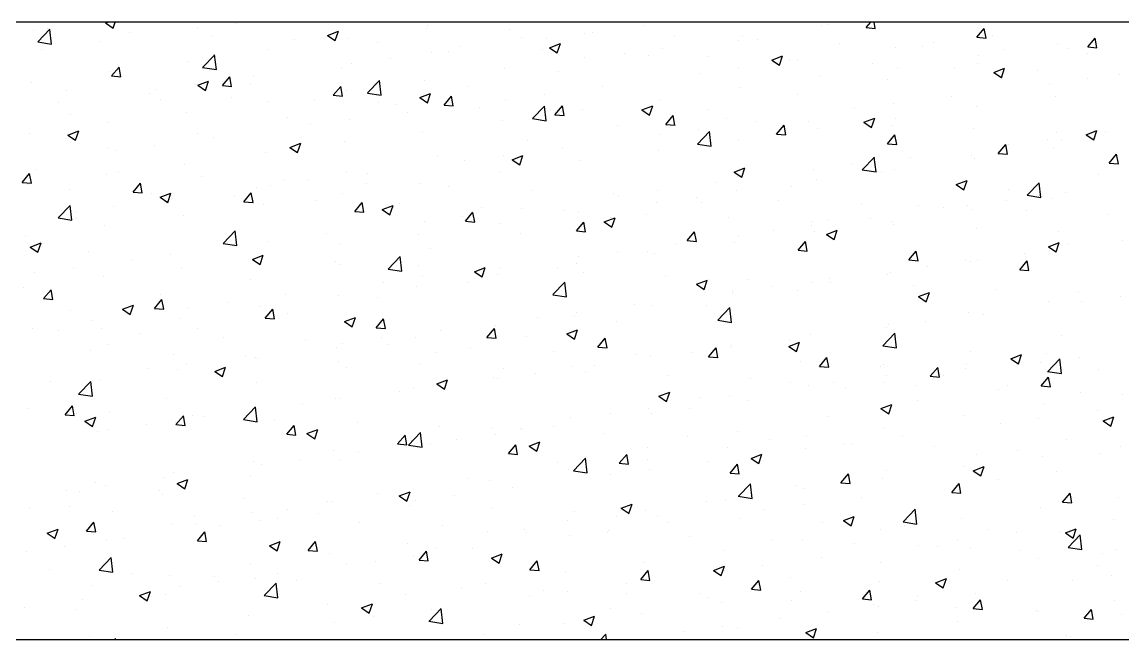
# Model space of a CAD drawing. Header units: millimetres. Extents: x 331487 to 517269, y 198509 to 399936.
# Drawn here: x 433804 to 434516, y 339696 to 340096 of the extents above; entities that cross this region are included whole.
import ezdxf

# ---------------------------------------------------------------- set-up
doc = ezdxf.new("R2010")
doc.units = ezdxf.units.MM
doc.header["$MEASUREMENT"] = 0
doc.layers.add('COLUMN', color=6, linetype='Continuous')

msp = doc.modelspace()

# ---------------------------------------------------------------- linework, layer by layer
at = {"layer": 'COLUMN'}
for p, q in [((448979.83, 340095.96), (420204.35, 340095.96)), ((448984.26, 339695.96), (420604.35, 339695.96))]:
    msp.add_line(p, q, dxfattribs=at)
at = {"layer": 'COLUMN', "color": 2, "linetype": 'Continuous'}
for p, q in [((433811.04, 340090.38), (433811.04, 340090.38)), ((433814.01, 340083.13), (433821.8, 340091.25)), ((433820.29, 340091.48), (433820.29, 340091.48)), ((433822.87, 340081.72), (433821.77, 340091.21)), ((433839.47, 340095.58), (433839.47, 340095.58)), ((433857.86, 340095.33), (433859.51, 340095.96)), ((433857.86, 340095.33), (433862.83, 340091.97)), ((433862.83, 340091.97), (433864.17, 340095.96)), ((433917.2, 340091.64), (433917.2, 340091.64)), ((433942.24, 340094.94), (433942.24, 340094.94)), ((434001.57, 340087.32), (434008.57, 340090)), ((434006.54, 340083.96), (434008.57, 340090)), ((434012.73, 340095.89), (434012.73, 340095.89)), ((434065.47, 340091.47), (434065.47, 340091.47)), ((434066.12, 340093.64), (434066.12, 340093.64)), ((434119.5, 340091.38), (434119.5, 340091.38)), ((434205.93, 340093.68), (434205.93, 340093.68)), ((434321.33, 340093.66), (434321.33, 340093.66)), ((434325.85, 340094.04), (434325.85, 340094.04)), ((434350.02, 340092.36), (434353.04, 340095.96)), ((434350.02, 340092.36), (434355.99, 340091.83)), ((434355.99, 340091.83), (434355.23, 340095.96)), ((434421.74, 340086.08), (434426.56, 340091.83)), ((434427.72, 340085.55), (434426.56, 340091.82)), ((434494.9, 340095.74), (434494.9, 340095.74)), ((433813.98, 340083.09), (433822.87, 340081.71)), ((433854.05, 340083.33), (433854.05, 340083.33)), ((433873.67, 340089.23), (433873.67, 340089.23)), ((433927.05, 340086.97), (433927.05, 340086.97)), ((433980.44, 340084.71), (433980.44, 340084.71)), ((434001.57, 340087.32), (434006.55, 340083.96)), ((434014.96, 340085.07), (434014.96, 340085.07)), ((434126.94, 340085.96), (434126.94, 340085.96)), ((434143.02, 340085.39), (434143.02, 340085.39)), ((434168.06, 340088.69), (434168.06, 340088.69)), ((434172.88, 340089.13), (434172.88, 340089.13)), ((434226.26, 340086.87), (434226.26, 340086.87)), ((434267.53, 340084.03), (434267.53, 340084.03)), ((434269.98, 340086.62), (434269.98, 340086.62)), ((434279.65, 340084.61), (434279.65, 340084.61)), ((434421.74, 340086.08), (434427.72, 340085.56)), ((434431.75, 340087.43), (434431.75, 340087.43)), ((434493.47, 340079.81), (434498.29, 340085.55)), ((434499.44, 340079.28), (434498.29, 340085.55)), ((433816.18, 340078.34), (433816.18, 340078.34)), ((433963.61, 340078.03), (433963.61, 340078.03)), ((434033.82, 340082.46), (434033.82, 340082.46)), ((434068.62, 340075.95), (434068.62, 340075.95)), ((434079.87, 340077.08), (434079.87, 340077.08)), ((434087.2, 340080.2), (434087.2, 340080.2)), ((434140.58, 340077.95), (434140.58, 340077.95)), ((434145.28, 340079.31), (434152.29, 340082)), ((434145.28, 340079.31), (434150.26, 340075.95)), ((434150.26, 340075.95), (434152.28, 340081.99)), ((434193.97, 340075.69), (434193.97, 340075.69)), ((434218.05, 340079.12), (434218.05, 340079.12)), ((434333.03, 340082.36), (434333.03, 340082.36)), ((434368.84, 340079.14), (434368.84, 340079.14)), ((434386.41, 340080.1), (434386.41, 340080.1)), ((434393.87, 340082.44), (434393.87, 340082.44)), ((434439.79, 340077.85), (434439.79, 340077.85)), ((434473.91, 340081.31), (434473.91, 340081.31)), ((434480.68, 340079.06), (434480.68, 340079.06)), ((434493.17, 340075.59), (434493.17, 340075.59)), ((434493.47, 340079.81), (434499.45, 340079.28)), ((433911.68, 340070.53), (433911.68, 340070.53)), ((433920.74, 340066.58), (433928.53, 340074.7)), ((433929.6, 340065.16), (433928.49, 340074.66)), ((434016.96, 340068.8), (434016.96, 340068.8)), ((434041.99, 340072.09), (434041.99, 340072.09)), ((434167.54, 340072.72), (434167.54, 340072.72)), ((434209.22, 340074.01), (434209.22, 340074.01)), ((434247.35, 340073.44), (434247.35, 340073.44)), ((434289, 340071.3), (434296, 340073.99)), ((434289, 340071.3), (434293.97, 340067.94)), ((434293.97, 340067.94), (434296, 340073.99)), ((434300.73, 340071.18), (434300.73, 340071.18)), ((434305.68, 340070.83), (434305.68, 340070.83)), ((434354.11, 340068.93), (434354.11, 340068.93)), ((434422.36, 340069.05), (434422.36, 340069.05)), ((434422.56, 340074.27), (434422.56, 340074.27)), ((433861.17, 340064.13), (433861.17, 340064.13)), ((433861.81, 340061.06), (433866.63, 340066.81)), ((433867.78, 340060.54), (433866.63, 340066.8)), ((433920.7, 340066.54), (433929.6, 340065.16)), ((434010.3, 340065.94), (434010.3, 340065.94)), ((434116.19, 340065.68), (434116.19, 340065.68)), ((434150.9, 340064), (434150.9, 340064)), ((434242.78, 340062.55), (434242.78, 340062.55)), ((434267.81, 340065.84), (434267.81, 340065.84)), ((434370.62, 340066.77), (434370.62, 340066.77)), ((434407.5, 340066.67), (434407.5, 340066.67)), ((434432.71, 340063.29), (434439.71, 340065.98)), ((434432.71, 340063.29), (434437.69, 340059.94)), ((434437.68, 340059.93), (434439.71, 340065.98)), ((434460.88, 340064.42), (434460.88, 340064.42)), ((434514.26, 340062.16), (434514.26, 340062.16)), ((433809.82, 340057.09), (433809.82, 340057.09)), ((433861.81, 340061.06), (433867.79, 340060.54)), ((433915.93, 340055.5), (433915.93, 340055.5)), ((433917.55, 340055.06), (433924.55, 340057.75)), ((433917.55, 340055.06), (433922.52, 340051.71)), ((433922.52, 340051.71), (433924.55, 340057.75)), ((433933.54, 340054.79), (433938.36, 340060.53)), ((433933.54, 340054.79), (433939.51, 340054.27)), ((433939.51, 340054.26), (433938.35, 340060.53)), ((433951.98, 340055.93), (433951.98, 340055.93)), ((433953.81, 340060.48), (433953.81, 340060.48)), ((434005.26, 340048.51), (434010.08, 340054.26)), ((434011.24, 340047.99), (434010.08, 340054.25)), ((434027.46, 340050.03), (434035.25, 340058.14)), ((434036.32, 340048.61), (434035.22, 340058.11)), ((434064.25, 340058.18), (434064.25, 340058.18)), ((434179.62, 340054.23), (434179.62, 340054.23)), ((434320.11, 340060.37), (434320.11, 340060.37)), ((434364.04, 340059.04), (434364.04, 340059.04)), ((434468.6, 340056.3), (434468.6, 340056.3)), ((434493.63, 340059.6), (434493.63, 340059.6)), ((433832.69, 340051.83), (433832.69, 340051.83)), ((433886.08, 340049.57), (433886.08, 340049.57)), ((433890.9, 340052.2), (433890.9, 340052.2)), ((433939.46, 340047.32), (433939.46, 340047.32)), ((434005.26, 340048.51), (434011.24, 340047.99)), ((434013.74, 340051.78), (434013.74, 340051.78)), ((434027.43, 340049.99), (434036.32, 340048.61)), ((434061.26, 340047.06), (434068.26, 340049.74)), ((434061.26, 340047.06), (434066.24, 340043.7)), ((434066.23, 340043.7), (434068.26, 340049.74)), ((434076.99, 340042.24), (434081.81, 340047.98)), ((434082.96, 340041.71), (434081.81, 340047.98)), ((434092.58, 340053.99), (434092.58, 340053.99)), ((434141.75, 340049.25), (434141.75, 340049.25)), ((434268.77, 340053.33), (434268.77, 340053.33)), ((434305.73, 340049.03), (434305.73, 340049.03)), ((434405.44, 340047.99), (434405.44, 340047.99)), ((434472.69, 340048.02), (434472.69, 340048.02)), ((433827.74, 340043.89), (433827.74, 340043.89)), ((433893.66, 340045.92), (433893.66, 340045.92)), ((433962.4, 340044.74), (433962.4, 340044.74)), ((433992.84, 340045.06), (433992.84, 340045.06)), ((434034.26, 340043.98), (434034.26, 340043.98)), ((434046.22, 340042.81), (434046.22, 340042.81)), ((434076.99, 340042.24), (434082.96, 340041.72)), ((434099.6, 340040.55), (434099.6, 340040.55)), ((434116.72, 340045.95), (434116.72, 340045.95)), ((434134.19, 340033.47), (434141.97, 340041.59)), ((434143.04, 340032.06), (434141.94, 340041.56)), ((434148.71, 340035.96), (434153.53, 340041.71)), ((434154.69, 340035.44), (434153.53, 340041.7)), ((434204.98, 340039.05), (434211.98, 340041.73)), ((434209.95, 340035.69), (434211.97, 340041.73)), ((434216.83, 340045.83), (434216.83, 340045.83)), ((434367.57, 340043), (434367.57, 340043)), ((434421.35, 340040.98), (434421.35, 340040.98)), ((433835.34, 340035.91), (433835.34, 340035.91)), ((433910.46, 340037.24), (433910.46, 340037.24)), ((433975.94, 340033.97), (433975.94, 340033.97)), ((434053.56, 340037.64), (434053.56, 340037.64)), ((434134.15, 340033.44), (434143.04, 340032.06)), ((434148.71, 340035.96), (434154.69, 340035.44)), ((434152.99, 340038.29), (434152.99, 340038.29)), ((434166.32, 340039.43), (434166.32, 340039.43)), ((434204.98, 340039.05), (434209.95, 340035.69)), ((434206.37, 340036.04), (434206.37, 340036.04)), ((434220.44, 340029.69), (434225.26, 340035.43)), ((434226.41, 340029.16), (434225.26, 340035.43)), ((434247.41, 340039.02), (434247.41, 340039.02)), ((434259.75, 340033.78), (434259.75, 340033.78)), ((434342.53, 340039.7), (434342.53, 340039.7)), ((434348.69, 340031.04), (434355.69, 340033.73)), ((434353.66, 340027.68), (434355.69, 340033.72)), ((434369.41, 340033.48), (434369.41, 340033.48)), ((433859.95, 340030.84), (433859.95, 340030.84)), ((433990.65, 340029.36), (433990.65, 340029.36)), ((434015.69, 340032.65), (434015.69, 340032.65)), ((434114.98, 340032.39), (434114.98, 340032.39)), ((434189.09, 340029.01), (434189.09, 340029.01)), ((434220.44, 340029.69), (434226.42, 340029.17)), ((434241.5, 340026.4), (434241.5, 340026.4)), ((434279.38, 340031.39), (434279.38, 340031.39)), ((434292.17, 340023.41), (434296.99, 340029.16)), ((434298.14, 340022.88), (434296.98, 340029.15)), ((434313.13, 340031.53), (434313.13, 340031.53)), ((434318.9, 340027.08), (434318.9, 340027.08)), ((434348.69, 340031.04), (434353.66, 340027.68)), ((434366.52, 340029.27), (434366.52, 340029.27)), ((434419.9, 340027.02), (434419.9, 340027.02)), ((434492.4, 340023.03), (434499.4, 340025.72)), ((434497.37, 340019.67), (434499.4, 340025.72)), ((433808.61, 340023.8), (433808.61, 340023.8)), ((433833.53, 340022.81), (433840.53, 340025.5)), ((433833.53, 340022.81), (433838.5, 340019.46)), ((433838.5, 340019.45), (433840.53, 340025.5)), ((433917.62, 340023.96), (433917.62, 340023.96)), ((433927.5, 340021.04), (433927.5, 340021.04)), ((434012.53, 340018.49), (434012.53, 340018.49)), ((434063.04, 340024.89), (434063.04, 340024.89)), ((434130.77, 340019), (434130.77, 340019)), ((434216.47, 340023.11), (434216.47, 340023.11)), ((434240.91, 340016.92), (434248.7, 340025.04)), ((434249.77, 340015.51), (434248.66, 340025)), ((434267.55, 340020.04), (434267.55, 340020.04)), ((434292.17, 340023.41), (434298.14, 340022.89)), ((434363.89, 340017.14), (434368.71, 340022.88)), ((434369.87, 340016.61), (434368.71, 340022.88)), ((434467.32, 340020.15), (434467.32, 340020.15)), ((434473.28, 340024.76), (434473.28, 340024.76)), ((434476.55, 340019.4), (434476.55, 340019.4)), ((434492.4, 340023.03), (434497.38, 340019.67)), ((434505.2, 340025.14), (434505.2, 340025.14)), ((433859.3, 340013.95), (433859.3, 340013.95)), ((433864.59, 340012.76), (433864.59, 340012.76)), ((433889.62, 340016.06), (433889.62, 340016.06)), ((433961.18, 340011.45), (433961.18, 340011.45)), ((433977.24, 340014.8), (433984.24, 340017.49)), ((433977.24, 340014.8), (433982.21, 340011.45)), ((433982.21, 340011.45), (433984.24, 340017.49)), ((434153.32, 340014.79), (434153.32, 340014.79)), ((434215.61, 340012.54), (434215.61, 340012.54)), ((434240.88, 340016.89), (434249.77, 340015.51)), ((434363.89, 340017.14), (434369.87, 340016.62)), ((434435.62, 340010.86), (434440.44, 340016.61)), ((434441.59, 340010.33), (434440.44, 340016.6)), ((434442.29, 340016.86), (434442.29, 340016.86)), ((434471.47, 340014.73), (434471.47, 340014.73)), ((434072.45, 340008.99), (434072.45, 340008.99)), ((434090.41, 340006.51), (434090.41, 340006.51)), ((434115.44, 340009.81), (434115.44, 340009.81)), ((434120.95, 340006.79), (434127.96, 340009.48)), ((434120.95, 340006.79), (434125.93, 340003.44)), ((434125.92, 340003.44), (434127.95, 340009.48)), ((434165.1, 340006.14), (434165.1, 340006.14)), ((434347.63, 340000.37), (434355.42, 340008.49)), ((434356.49, 339998.96), (434355.39, 340008.45)), ((434379.13, 340008.54), (434379.13, 340008.54)), ((434418.23, 340009.38), (434418.23, 340009.38)), ((434420.13, 340007.69), (434420.13, 340007.69)), ((434435.62, 340010.86), (434441.59, 340010.34)), ((434507.34, 340004.59), (434512.16, 340010.33)), ((434507.34, 340004.59), (434513.32, 340004.06)), ((434513.32, 340004.06), (434512.16, 340010.33)), ((433803.96, 339992.12), (433808.78, 339997.87)), ((433809.93, 339991.59), (433808.78, 339997.86)), ((433813.22, 340000.73), (433813.22, 340000.73)), ((433858.73, 339997.55), (433858.73, 339997.55)), ((433866.6, 339998.47), (433866.6, 339998.47)), ((433909.24, 340003.95), (433909.24, 340003.95)), ((434014.13, 339998.98), (434014.13, 339998.98)), ((434027.25, 339998.2), (434027.25, 339998.2)), ((434113.76, 339999.1), (434113.76, 339999.1)), ((434264.67, 339998.78), (434271.67, 340001.47)), ((434264.67, 339998.78), (434269.64, 339995.43)), ((434269.64, 339995.43), (434271.66, 340001.47)), ((434316.23, 340000.26), (434316.23, 340000.26)), ((434341.26, 340003.56), (434341.26, 340003.56)), ((434347.6, 340000.33), (434356.49, 339998.95)), ((434359.92, 339999.37), (434359.92, 339999.37)), ((434368.19, 340000.2), (434368.19, 340000.2)), ((434500.51, 339997.44), (434500.51, 339997.44)), ((433803.96, 339992.12), (433809.94, 339991.6)), ((433807.39, 339990.51), (433807.39, 339990.51)), ((433875.68, 339985.85), (433880.51, 339991.59)), ((433881.66, 339985.32), (433880.5, 339991.59)), ((433919.98, 339996.22), (433919.98, 339996.22)), ((433973.37, 339993.96), (433973.37, 339993.96)), ((433989.38, 339993.21), (433989.38, 339993.21)), ((434026.75, 339991.71), (434026.75, 339991.71)), ((434061.82, 339991.6), (434061.82, 339991.6)), ((434253.07, 339991.95), (434253.07, 339991.95)), ((434317.68, 339993.79), (434317.68, 339993.79)), ((434408.38, 339990.78), (434415.38, 339993.46)), ((434408.38, 339990.78), (434413.35, 339987.42)), ((434413.35, 339987.42), (434415.38, 339993.46)), ((434454.36, 339983.82), (434462.15, 339991.94)), ((434463.22, 339982.4), (434462.11, 339991.9)), ((433834.3, 339987.3), (433834.3, 339987.3)), ((433875.68, 339985.85), (433881.66, 339985.32)), ((433887.69, 339985.04), (433887.69, 339985.04)), ((433893.22, 339982.55), (433900.22, 339985.24)), ((433898.19, 339979.19), (433900.22, 339985.24)), ((433947.41, 339979.57), (433952.23, 339985.32)), ((433953.39, 339979.04), (433952.23, 339985.31)), ((433955.81, 339988.97), (433955.81, 339988.97)), ((433964.35, 339989.91), (433964.35, 339989.91)), ((434011.31, 339985.2), (434011.31, 339985.2)), ((434080.13, 339989.45), (434080.13, 339989.45)), ((434133.51, 339987.19), (434133.51, 339987.19)), ((434186.9, 339984.94), (434186.9, 339984.94)), ((434190.16, 339983.67), (434190.16, 339983.67)), ((434215.2, 339986.96), (434215.2, 339986.96)), ((434266.34, 339986.75), (434266.34, 339986.75)), ((434301.6, 339989.36), (434301.6, 339989.36)), ((434442.2, 339987.43), (434442.2, 339987.43)), ((434454.32, 339983.78), (434463.22, 339982.4)), ((434478.89, 339985.7), (434478.89, 339985.7)), ((433827.27, 339969.17), (433835.06, 339977.28)), ((433836.13, 339967.75), (433835.03, 339977.25)), ((433863.32, 339976.61), (433863.32, 339976.61)), ((433893.22, 339982.55), (433898.19, 339979.19)), ((433897.5, 339978.96), (433897.5, 339978.96)), ((433901.19, 339981.6), (433901.19, 339981.6)), ((433941.07, 339982.78), (433941.07, 339982.78)), ((433947.41, 339979.57), (433953.39, 339979.05)), ((433959.97, 339978.16), (433959.97, 339978.16)), ((433994.45, 339980.53), (433994.45, 339980.53)), ((434019.14, 339973.29), (434023.96, 339979.04)), ((434025.11, 339972.77), (434023.96, 339979.03)), ((434036.93, 339974.54), (434043.93, 339977.23)), ((434041.9, 339971.18), (434043.93, 339977.23)), ((434047.83, 339978.27), (434047.83, 339978.27)), ((434101.22, 339976.02), (434101.22, 339976.02)), ((434214.4, 339979.25), (434214.4, 339979.25)), ((434240.28, 339982.68), (434240.28, 339982.68)), ((434243.28, 339979.35), (434243.28, 339979.35)), ((434293.66, 339980.43), (434293.66, 339980.43)), ((434347.04, 339978.17), (434347.04, 339978.17)), ((434383.88, 339977.42), (434383.88, 339977.42)), ((434400.42, 339975.92), (434400.42, 339975.92)), ((434415.98, 339977.42), (434415.98, 339977.42)), ((434441.02, 339980.71), (434441.02, 339980.71)), ((434470.26, 339981.44), (434470.26, 339981.44)), ((433827.24, 339969.13), (433836.13, 339967.75)), ((433838.28, 339973.32), (433838.28, 339973.32)), ((433839.18, 339968.95), (433839.18, 339968.95)), ((433908.03, 339970.66), (433908.03, 339970.66)), ((434019.14, 339973.29), (434025.11, 339972.77)), ((434036.93, 339974.54), (434041.91, 339971.18)), ((434089.14, 339970.37), (434089.14, 339970.37)), ((434090.86, 339967.02), (434095.68, 339972.77)), ((434096.84, 339966.49), (434095.68, 339972.76)), ((434127.01, 339975.35), (434127.01, 339975.35)), ((434154.6, 339973.76), (434154.6, 339973.76)), ((434163.89, 339972.85), (434163.89, 339972.85)), ((434180.64, 339966.53), (434187.65, 339969.22)), ((434184.96, 339969.34), (434184.96, 339969.34)), ((434185.61, 339963.17), (434187.64, 339969.22)), ((434207.98, 339971.51), (434207.98, 339971.51)), ((434261.36, 339969.25), (434261.36, 339969.25)), ((434352.83, 339969.1), (434352.83, 339969.1)), ((434418.91, 339974.4), (434418.91, 339974.4)), ((434453.81, 339973.66), (434453.81, 339973.66)), ((434507.19, 339971.41), (434507.19, 339971.41)), ((433857.52, 339964.26), (433857.52, 339964.26)), ((434064.1, 339967.07), (434064.1, 339967.07)), ((434090.86, 339967.02), (434096.84, 339966.5)), ((434112.54, 339965.81), (434112.54, 339965.81)), ((434162.59, 339960.74), (434167.41, 339966.49)), ((434168.56, 339960.22), (434167.41, 339966.48)), ((434180.64, 339966.53), (434185.62, 339963.18)), ((434314.74, 339967), (434314.74, 339967)), ((434314.95, 339964.12), (434314.95, 339964.12)), ((434325.56, 339967.41), (434325.56, 339967.41)), ((434366.97, 339966.91), (434366.97, 339966.91)), ((434368.13, 339964.74), (434368.13, 339964.74)), ((434421.51, 339962.48), (434421.51, 339962.48)), ((433806.17, 339957.22), (433806.17, 339957.22)), ((433933.99, 339952.61), (433941.78, 339960.73)), ((433942.85, 339951.2), (433941.75, 339960.7)), ((434000.95, 339958.76), (434000.95, 339958.76)), ((434060.6, 339958.31), (434060.6, 339958.31)), ((434126.64, 339959.33), (434126.64, 339959.33)), ((434162.59, 339960.74), (434168.57, 339960.22)), ((434234.31, 339954.47), (434239.14, 339960.21)), ((434234.31, 339954.47), (434240.29, 339953.95)), ((434240.29, 339953.94), (434239.13, 339960.21)), ((434267.24, 339957.4), (434267.24, 339957.4)), ((434289.92, 339960.82), (434289.92, 339960.82)), ((434316.46, 339960.5), (434316.46, 339960.5)), ((434324.36, 339958.52), (434331.36, 339961.21)), ((434324.36, 339958.52), (434329.33, 339955.17)), ((434329.33, 339955.17), (434331.36, 339961.21)), ((434474.89, 339960.23), (434474.89, 339960.23)), ((434515.74, 339954.57), (434515.74, 339954.57)), ((433809.2, 339950.3), (433816.2, 339952.98)), ((433809.2, 339950.3), (433814.17, 339946.94)), ((433814.17, 339946.94), (433816.19, 339952.98)), ((433846.71, 339947.64), (433846.71, 339947.64)), ((433933.96, 339952.58), (433942.85, 339951.2)), ((433938.04, 339950.47), (433938.04, 339950.47)), ((433963.07, 339953.77), (433963.07, 339953.77)), ((434010.09, 339951.91), (434010.09, 339951.91)), ((434068.32, 339949.32), (434068.32, 339949.32)), ((434188.89, 339947.52), (434188.89, 339947.52)), ((434208.92, 339947.39), (434208.92, 339947.39)), ((434226.76, 339952.51), (434226.76, 339952.51)), ((434265.12, 339953.46), (434265.12, 339953.46)), ((434306.04, 339948.19), (434310.86, 339953.94)), ((434306.04, 339948.19), (434312.02, 339947.67)), ((434312.02, 339947.67), (434310.86, 339953.93)), ((434377.77, 339941.92), (434382.59, 339947.66)), ((434383.74, 339941.39), (434382.59, 339947.66)), ((434468.07, 339950.51), (434475.07, 339953.2)), ((434468.07, 339950.51), (434473.04, 339947.16)), ((434469.04, 339948.16), (434469.04, 339948.16)), ((434473.04, 339947.16), (434475.07, 339953.2)), ((434480.39, 339952.43), (434480.39, 339952.43)), ((433874.88, 339942.16), (433874.88, 339942.16)), ((433900.09, 339945.39), (433900.09, 339945.39)), ((433952.91, 339942.29), (433959.91, 339944.97)), ((433952.91, 339942.29), (433957.88, 339938.93)), ((433953.47, 339943.13), (433953.47, 339943.13)), ((433957.88, 339938.93), (433959.91, 339944.97)), ((433958.75, 339944.87), (433958.75, 339944.87)), ((434006.85, 339940.87), (434006.85, 339940.87)), ((434040.72, 339936.06), (434048.51, 339944.18)), ((434049.58, 339934.65), (434048.47, 339944.14)), ((434163.86, 339944.22), (434163.86, 339944.22)), ((434213.18, 339945.97), (434213.18, 339945.97)), ((434377.77, 339941.92), (434383.74, 339941.4)), ((434414.71, 339941.27), (434414.71, 339941.27)), ((434417.7, 339941.11), (434417.7, 339941.11)), ((434422.07, 339942.42), (434422.07, 339942.42)), ((434449.49, 339935.64), (434454.31, 339941.39)), ((434452.58, 339946.26), (434452.58, 339946.26)), ((434455.47, 339935.12), (434454.31, 339941.38)), ((433811.98, 339933.88), (433811.98, 339933.88)), ((433837.01, 339937.17), (433837.01, 339937.17)), ((433906.81, 339937.37), (433906.81, 339937.37)), ((434010, 339939.31), (434010, 339939.31)), ((434040.69, 339936.03), (434049.58, 339934.65)), ((434060.24, 339938.62), (434060.24, 339938.62)), ((434096.62, 339934.28), (434103.62, 339936.97)), ((434096.62, 339934.28), (434101.6, 339930.92)), ((434100.7, 339935.91), (434100.7, 339935.91)), ((434101.59, 339930.92), (434103.62, 339936.96)), ((434113.62, 339936.36), (434113.62, 339936.36)), ((434150.6, 339937.38), (434150.6, 339937.38)), ((434162.67, 339939.56), (434162.67, 339939.56)), ((434167, 339934.11), (434167, 339934.11)), ((434365.76, 339933.62), (434365.76, 339933.62)), ((434389.67, 339937.98), (434389.67, 339937.98)), ((434449.49, 339935.64), (434455.47, 339935.12)), ((433856.3, 339930.97), (433856.3, 339930.97)), ((433951.69, 339929.3), (433951.69, 339929.3)), ((434037.79, 339927.63), (434037.79, 339927.63)), ((434062.83, 339930.92), (434062.83, 339930.92)), ((434092.28, 339927.36), (434092.28, 339927.36)), ((434111.33, 339932.52), (434111.33, 339932.52)), ((434147.44, 339919.51), (434155.23, 339927.63)), ((434156.3, 339918.1), (434155.2, 339927.59)), ((434220.38, 339931.85), (434220.38, 339931.85)), ((434240.33, 339926.27), (434247.34, 339928.96)), ((434240.33, 339926.27), (434245.31, 339922.91)), ((434245.31, 339922.91), (434247.33, 339928.96)), ((434273.76, 339929.6), (434273.76, 339929.6)), ((434315.25, 339927.21), (434315.25, 339927.21)), ((434326.52, 339929.66), (434326.52, 339929.66)), ((434327.15, 339927.34), (434327.15, 339927.34)), ((434363.75, 339932.41), (434363.75, 339932.41)), ((433804.96, 339923.93), (433804.96, 339923.93)), ((433817.83, 339916.9), (433822.65, 339922.65)), ((433823.81, 339916.37), (433822.65, 339922.64)), ((433893.37, 339919.29), (433893.37, 339919.29)), ((433974.64, 339919.31), (433974.64, 339919.31)), ((434059.39, 339925.02), (434059.39, 339925.02)), ((434147.41, 339919.47), (434156.3, 339918.1)), ((434263.61, 339921.38), (434263.61, 339921.38)), ((434263.9, 339920.17), (434263.9, 339920.17)), ((434288.65, 339924.68), (434288.65, 339924.68)), ((434305.43, 339922.4), (434305.43, 339922.4)), ((434380.53, 339925.09), (434380.53, 339925.09)), ((434384.05, 339918.26), (434391.05, 339920.95)), ((434389.02, 339914.9), (434391.05, 339920.95)), ((434433.91, 339922.83), (434433.91, 339922.83)), ((434487.29, 339920.58), (434487.29, 339920.58)), ((433817.83, 339916.9), (433823.81, 339916.38)), ((433868.89, 339910.03), (433875.89, 339912.72)), ((433873.86, 339906.68), (433875.89, 339912.72)), ((433889.56, 339910.63), (433894.38, 339916.37)), ((433895.53, 339910.1), (433894.38, 339916.37)), ((433936.77, 339914.33), (433936.77, 339914.33)), ((434008.88, 339918.62), (434008.88, 339918.62)), ((434033.97, 339917.35), (434033.97, 339917.35)), ((434200.46, 339913.07), (434200.46, 339913.07)), ((434211.97, 339912.68), (434211.97, 339912.68)), ((434247.11, 339912.39), (434247.11, 339912.39)), ((434384.05, 339918.26), (434389.02, 339914.91)), ((434467.83, 339914.87), (434467.83, 339914.87)), ((434489.43, 339915.13), (434489.43, 339915.13)), ((434514.46, 339918.43), (434514.46, 339918.43)), ((433835.05, 339909.28), (433835.05, 339909.28)), ((433868.89, 339910.03), (433873.86, 339906.68)), ((433889.56, 339910.63), (433895.54, 339910.1)), ((433911.73, 339911.03), (433911.73, 339911.03)), ((433957.53, 339911.58), (433957.53, 339911.58)), ((433961.29, 339904.35), (433966.11, 339910.1)), ((433967.26, 339903.82), (433966.1, 339910.09)), ((433975.65, 339907.34), (433975.65, 339907.34)), ((434012.6, 339902.03), (434019.6, 339904.71)), ((434017.57, 339898.67), (434019.6, 339904.71)), ((434137.55, 339904.78), (434137.55, 339904.78)), ((434161.46, 339906.27), (434161.46, 339906.27)), ((434162.58, 339908.08), (434162.58, 339908.08)), ((434254.17, 339902.96), (434261.96, 339911.08)), ((434263.03, 339901.54), (434261.92, 339911.04)), ((434416.48, 339907.82), (434416.48, 339907.82)), ((434426.27, 339906.82), (434426.27, 339906.82)), ((433810.7, 339897.73), (433810.7, 339897.73)), ((433848.58, 339902.72), (433848.58, 339902.72)), ((433855.09, 339897.68), (433855.09, 339897.68)), ((433905.6, 339904.08), (433905.6, 339904.08)), ((433961.29, 339904.35), (433967.26, 339903.83)), ((434012.6, 339902.03), (434017.57, 339898.67)), ((434033.01, 339898.08), (434037.83, 339903.82)), ((434033.01, 339898.08), (434038.99, 339897.55)), ((434038.99, 339897.55), (434037.83, 339903.82)), ((434104.74, 339891.8), (434109.56, 339897.55)), ((434110.71, 339891.27), (434109.56, 339897.54)), ((434110.11, 339899.23), (434110.11, 339899.23)), ((434188.79, 339902.38), (434188.79, 339902.38)), ((434254.13, 339902.92), (434263.03, 339901.54)), ((434363.37, 339898.54), (434363.37, 339898.54)), ((434364.54, 339900.33), (434364.54, 339900.33)), ((434388.4, 339901.83), (434388.4, 339901.83)), ((433827.23, 339896.54), (433827.23, 339896.54)), ((433880.62, 339894.29), (433880.62, 339894.29)), ((433917.33, 339897.33), (433917.33, 339897.33)), ((433934, 339892.03), (433934, 339892.03)), ((434036.52, 339891.48), (434036.52, 339891.48)), ((434058.17, 339891.74), (434058.17, 339891.74)), ((434074.39, 339896.47), (434074.39, 339896.47)), ((434104.74, 339891.8), (434110.71, 339891.28)), ((434130.47, 339892.37), (434130.47, 339892.37)), ((434156.31, 339894.02), (434163.31, 339896.7)), ((434156.31, 339894.02), (434161.29, 339890.66)), ((434161.28, 339890.66), (434163.31, 339896.7)), ((434176.46, 339885.53), (434181.28, 339891.27)), ((434182.44, 339885), (434181.28, 339891.26)), ((434314.03, 339893.93), (434314.03, 339893.93)), ((434360.89, 339886.41), (434368.68, 339894.52)), ((434369.75, 339884.99), (434368.65, 339894.49)), ((434476.26, 339892.77), (434476.26, 339892.77)), ((433859.01, 339887.32), (433859.01, 339887.32)), ((433987.38, 339889.78), (433987.38, 339889.78)), ((434007.66, 339885.33), (434007.66, 339885.33)), ((434011.49, 339888.19), (434011.49, 339888.19)), ((434040.76, 339887.52), (434040.76, 339887.52)), ((434094.14, 339885.26), (434094.14, 339885.26)), ((434176.46, 339885.53), (434182.44, 339885)), ((434248.19, 339879.25), (434253.01, 339885)), ((434254.16, 339878.72), (434253.01, 339884.99)), ((434262.34, 339885.23), (434262.34, 339885.23)), ((434262.69, 339886.88), (434262.69, 339886.88)), ((434300.03, 339886.01), (434307.03, 339888.7)), ((434300.03, 339886.01), (434305, 339882.65)), ((434300.21, 339890.22), (434300.21, 339890.22)), ((434305, 339882.65), (434307.02, 339888.69)), ((434360.86, 339886.37), (434369.75, 339884.99)), ((433848.32, 339883.11), (433848.32, 339883.11)), ((433901.7, 339880.85), (433901.7, 339880.85)), ((433948.33, 339879.87), (433948.33, 339879.87)), ((433955.08, 339878.6), (433955.08, 339878.6)), ((433956.32, 339878.29), (433956.32, 339878.29)), ((434008.46, 339876.34), (434008.46, 339876.34)), ((434072.16, 339882.36), (434072.16, 339882.36)), ((434147.53, 339883.01), (434147.53, 339883.01)), ((434200.91, 339880.75), (434200.91, 339880.75)), ((434210.75, 339879.39), (434210.75, 339879.39)), ((434237.31, 339881.94), (434237.31, 339881.94)), ((434248.19, 339879.25), (434254.17, 339878.73)), ((434254.29, 339878.5), (434254.29, 339878.5)), ((434307.67, 339876.24), (434307.67, 339876.24)), ((434319.92, 339872.97), (434324.74, 339878.72)), ((434325.89, 339872.45), (434324.73, 339878.71)), ((434417.94, 339882.76), (434417.94, 339882.76)), ((434443.74, 339878), (434450.74, 339880.69)), ((434443.74, 339878), (434448.71, 339874.64)), ((434448.71, 339874.64), (434450.74, 339880.69)), ((434466.61, 339881.58), (434466.61, 339881.58)), ((434467.62, 339869.85), (434475.4, 339877.97)), ((434476.47, 339868.44), (434475.37, 339877.94)), ((434488.16, 339878.99), (434488.16, 339878.99)), ((433885.43, 339871.59), (433885.43, 339871.59)), ((433904.38, 339870.79), (433904.38, 339870.79)), ((433910.46, 339874.89), (433910.46, 339874.89)), ((433928.58, 339869.77), (433935.58, 339872.46)), ((433928.58, 339869.77), (433933.55, 339866.42)), ((433933.55, 339866.42), (433935.58, 339872.46)), ((434013.84, 339872.35), (434013.84, 339872.35)), ((434061.85, 339874.09), (434061.85, 339874.09)), ((434115.23, 339871.83), (434115.23, 339871.83)), ((434160.24, 339872.98), (434160.24, 339872.98)), ((434168.61, 339869.58), (434168.61, 339869.58)), ((434174.15, 339873.62), (434174.15, 339873.62)), ((434319.92, 339872.97), (434325.89, 339872.45)), ((434359.62, 339872.74), (434359.62, 339872.74)), ((434361.06, 339873.99), (434361.06, 339873.99)), ((434391.64, 339866.7), (434396.46, 339872.44)), ((434397.62, 339866.17), (434396.46, 339872.44)), ((434414.44, 339871.73), (434414.44, 339871.73)), ((434415.27, 339874.54), (434415.27, 339874.54)), ((434463.12, 339875.69), (434463.12, 339875.69)), ((434467.58, 339869.82), (434476.48, 339868.44)), ((434467.82, 339869.48), (434467.82, 339869.48)), ((434500.22, 339870.81), (434500.22, 339870.81)), ((433822.27, 339863.28), (433822.27, 339863.28)), ((433840.53, 339855.2), (433848.32, 339863.32)), ((433849.39, 339853.79), (433848.28, 339863.28)), ((433853.87, 339864.39), (433853.87, 339864.39)), ((433955.52, 339862.34), (433955.52, 339862.34)), ((434072.29, 339861.76), (434079.29, 339864.45)), ((434072.29, 339861.76), (434077.26, 339858.41)), ((434077.26, 339858.41), (434079.29, 339864.45)), ((434108.9, 339865.94), (434108.9, 339865.94)), ((434111.24, 339865.34), (434111.24, 339865.34)), ((434136.28, 339868.64), (434136.28, 339868.64)), ((434221.99, 339867.32), (434221.99, 339867.32)), ((434275.38, 339865.07), (434275.38, 339865.07)), ((434301.3, 339862.73), (434301.3, 339862.73)), ((434328.76, 339862.81), (434328.76, 339862.81)), ((434362.09, 339862.39), (434362.09, 339862.39)), ((434363.33, 339867.04), (434363.33, 339867.04)), ((434391.64, 339866.7), (434397.62, 339866.18)), ((434399.97, 339867.38), (434399.97, 339867.38)), ((434463.37, 339860.42), (434468.19, 339866.17)), ((434469.34, 339859.9), (434468.19, 339866.16)), ((433840.49, 339855.17), (433849.39, 339853.79)), ((434048.09, 339857.03), (434048.09, 339857.03)), ((434056.96, 339858.45), (434056.96, 339858.45)), ((434216, 339853.75), (434223, 339856.44)), ((434220.97, 339850.4), (434223, 339856.44)), ((434312.82, 339860.64), (434312.82, 339860.64)), ((434337.06, 339859.09), (434337.06, 339859.09)), ((434382.14, 339860.55), (434382.14, 339860.55)), ((434435.52, 339858.3), (434435.52, 339858.3)), ((434441.9, 339860.8), (434441.9, 339860.8)), ((434463.37, 339860.42), (434469.34, 339859.9)), ((434488.9, 339856.04), (434488.9, 339856.04)), ((434515.9, 339854.69), (434515.9, 339854.69)), ((433897.2, 339852.33), (433897.2, 339852.33)), ((433985.18, 339848.75), (433985.18, 339848.75)), ((434006.45, 339852.04), (434006.45, 339852.04)), ((434010.21, 339852.04), (434010.21, 339852.04)), ((434216, 339853.75), (434220.98, 339850.4)), ((434242.98, 339852.72), (434242.98, 339852.72)), ((434261.47, 339853.59), (434261.47, 339853.59)), ((434273.91, 339850.78), (434273.91, 339850.78)), ((434359.72, 339845.75), (434366.72, 339848.43)), ((434364.69, 339842.39), (434366.71, 339848.43)), ((434383.58, 339850.79), (434383.58, 339850.79)), ((434465.39, 339848.29), (434465.39, 339848.29)), ((433807.34, 339845.71), (433807.34, 339845.71)), ((433831.71, 339841.68), (433836.53, 339847.43)), ((433831.71, 339841.68), (433837.69, 339841.16)), ((433837.68, 339841.15), (433836.53, 339847.42)), ((433838.88, 339842.32), (433838.88, 339842.32)), ((433860.72, 339843.46), (433860.72, 339843.46)), ((433903.43, 339835.41), (433908.26, 339841.15)), ((433909.41, 339834.88), (433908.25, 339841.15)), ((433914.1, 339841.2), (433914.1, 339841.2)), ((433922.03, 339840.43), (433922.03, 339840.43)), ((433947.25, 339838.65), (433955.04, 339846.77)), ((433956.11, 339837.24), (433955.01, 339846.73)), ((433955.1, 339845), (433955.1, 339845)), ((434184.66, 339842.71), (434184.66, 339842.71)), ((434209.53, 339846.1), (434209.53, 339846.1)), ((434211, 339842.5), (434211, 339842.5)), ((434236.03, 339845.79), (434236.03, 339845.79)), ((434325.26, 339840.78), (434325.26, 339840.78)), ((434359.72, 339845.75), (434364.69, 339842.39)), ((434414.05, 339841.25), (434414.05, 339841.25)), ((434499.72, 339844.53), (434499.72, 339844.53)), ((434503.43, 339837.74), (434510.43, 339840.42)), ((434508.4, 339834.38), (434510.43, 339840.42)), ((433844.55, 339837.52), (433851.56, 339840.21)), ((433844.56, 339837.52), (433849.53, 339834.16)), ((433849.53, 339834.16), (433851.55, 339840.21)), ((433884.15, 339835.45), (433884.15, 339835.45)), ((433903.16, 339837.51), (433903.16, 339837.51)), ((433903.43, 339835.41), (433909.41, 339834.88)), ((433947.22, 339838.61), (433956.11, 339837.24)), ((433967.48, 339838.94), (433967.48, 339838.94)), ((433975.16, 339829.13), (433979.98, 339834.88)), ((433981.14, 339828.6), (433979.98, 339834.87)), ((434020.87, 339836.69), (434020.87, 339836.69)), ((434074.25, 339834.43), (434074.25, 339834.43)), ((434147.84, 339834.18), (434147.84, 339834.18)), ((434159.02, 339839.7), (434159.02, 339839.7)), ((434362.11, 339833.75), (434362.11, 339833.75)), ((434436.82, 339836.25), (434436.82, 339836.25)), ((434461.85, 339839.55), (434461.85, 339839.55)), ((434503.43, 339837.74), (434508.4, 339834.38)), ((433852.65, 339831.1), (433852.65, 339831.1)), ((433859.12, 339832.15), (433859.12, 339832.15)), ((433975.16, 339829.13), (433981.14, 339828.61)), ((433988.27, 339829.51), (433995.27, 339832.2)), ((433988.27, 339829.51), (433993.24, 339826.15)), ((433993.24, 339826.15), (433995.27, 339832.2)), ((434046.89, 339822.86), (434051.71, 339828.6)), ((434052.86, 339822.33), (434051.71, 339828.6)), ((434053.98, 339822.1), (434061.77, 339830.22)), ((434062.84, 339820.68), (434061.73, 339830.18)), ((434107.68, 339832.65), (434107.68, 339832.65)), ((434109.97, 339829.2), (434109.97, 339829.2)), ((434126.35, 339832.7), (434126.35, 339832.7)), ((434127.63, 339832.18), (434127.63, 339832.18)), ((434181.01, 339829.92), (434181.01, 339829.92)), ((434234.4, 339827.67), (434234.4, 339827.67)), ((434266.94, 339830.77), (434266.94, 339830.77)), ((434311.6, 339827.35), (434311.6, 339827.35)), ((434373.66, 339827.94), (434373.66, 339827.94)), ((434046.89, 339822.86), (434052.86, 339822.33)), ((434053.94, 339822.06), (434062.84, 339820.68)), ((434055.74, 339825.16), (434055.74, 339825.16)), ((434068.03, 339822.69), (434068.03, 339822.69)), ((434084.94, 339825.9), (434084.94, 339825.9)), ((434118.61, 339816.58), (434123.43, 339822.33)), ((434124.59, 339816.05), (434123.43, 339822.32)), ((434131.98, 339821.5), (434138.98, 339824.19)), ((434131.98, 339821.5), (434136.96, 339818.15)), ((434136.95, 339818.14), (434138.98, 339824.19)), ((434208.63, 339820.76), (434208.63, 339820.76)), ((434260.26, 339820.31), (434260.26, 339820.31)), ((434287.78, 339825.41), (434287.78, 339825.41)), ((434310.75, 339819.65), (434310.75, 339819.65)), ((434335.79, 339822.95), (434335.79, 339822.95)), ((434341.16, 339823.16), (434341.16, 339823.16)), ((434394.54, 339820.9), (434394.54, 339820.9)), ((434480.09, 339825.8), (434480.09, 339825.8)), ((434514.69, 339821.4), (434514.69, 339821.4)), ((433983.91, 339812.6), (433983.91, 339812.6)), ((434005.23, 339818.75), (434005.23, 339818.75)), ((434009.71, 339812.68), (434009.71, 339812.68)), ((434021.78, 339817.59), (434021.78, 339817.59)), ((434118.61, 339816.58), (434124.59, 339816.06)), ((434160.7, 339805.55), (434168.49, 339813.66)), ((434169.56, 339804.13), (434168.46, 339813.63)), ((434190.34, 339810.31), (434195.16, 339816.05)), ((434196.31, 339809.78), (434195.16, 339816.05)), ((434208.32, 339812.81), (434208.32, 339812.81)), ((434275.69, 339813.49), (434282.7, 339816.18)), ((434275.69, 339813.49), (434280.67, 339810.14)), ((434280.66, 339810.14), (434282.69, 339816.18)), ((434421.77, 339815.79), (434421.77, 339815.79)), ((434447.92, 339818.65), (434447.92, 339818.65)), ((434464.18, 339815), (434464.18, 339815)), ((434501.31, 339816.39), (434501.31, 339816.39)), ((433953.89, 339811.71), (433953.89, 339811.71)), ((433958.87, 339809.31), (433958.87, 339809.31)), ((434150.31, 339810.75), (434150.31, 339810.75)), ((434157.81, 339806.41), (434157.81, 339806.41)), ((434160.67, 339805.51), (434169.56, 339804.13)), ((434190.34, 339810.31), (434196.32, 339809.78)), ((434209.73, 339806.35), (434209.73, 339806.35)), ((434247.6, 339811.34), (434247.6, 339811.34)), ((434262.06, 339804.03), (434266.89, 339809.78)), ((434268.04, 339803.5), (434266.88, 339809.77)), ((434363.45, 339805.78), (434363.45, 339805.78)), ((434412.83, 339807.96), (434412.83, 339807.96)), ((434419.41, 339805.48), (434426.41, 339808.17)), ((434419.41, 339805.48), (434424.38, 339802.13)), ((434424.38, 339802.13), (434426.41, 339808.17)), ((434473.42, 339805.09), (434473.42, 339805.09)), ((433851.44, 339797.81), (433851.44, 339797.81)), ((433895.72, 339800.99), (433895.72, 339800.99)), ((433901.95, 339804.22), (433901.95, 339804.22)), ((433904.25, 339797.26), (433911.25, 339799.94)), ((433909.22, 339793.9), (433911.24, 339799.94)), ((433951.39, 339802.67), (433951.39, 339802.67)), ((434091.99, 339800.74), (434091.99, 339800.74)), ((434106.46, 339799.36), (434106.46, 339799.36)), ((434184.69, 339803.06), (434184.69, 339803.06)), ((434262.06, 339804.03), (434268.04, 339803.51)), ((434333.79, 339797.76), (434338.61, 339803.5)), ((434333.79, 339797.76), (434339.77, 339797.23)), ((434339.77, 339797.23), (434338.61, 339803.5)), ((434360.9, 339800.46), (434360.9, 339800.46)), ((434435.54, 339800.1), (434435.54, 339800.1)), ((433832.81, 339792.71), (433832.81, 339792.71)), ((433841.25, 339792.36), (433841.25, 339792.36)), ((433857.85, 339796), (433857.85, 339796)), ((433893.07, 339792.66), (433893.07, 339792.66)), ((433904.25, 339797.26), (433909.22, 339793.9)), ((434033.67, 339790.73), (434033.67, 339790.73)), ((434047.96, 339789.25), (434054.96, 339791.94)), ((434052.93, 339785.89), (434054.96, 339791.93)), ((434054.53, 339791.87), (434054.53, 339791.87)), ((434121.54, 339794.74), (434121.54, 339794.74)), ((434267.43, 339788.99), (434275.21, 339797.11)), ((434276.28, 339787.58), (434275.18, 339797.08)), ((434305.14, 339795.77), (434305.14, 339795.77)), ((434310.38, 339794.06), (434310.38, 339794.06)), ((434405.52, 339791.48), (434410.34, 339797.23)), ((434405.52, 339791.48), (434411.49, 339790.96)), ((434411.49, 339790.95), (434410.34, 339797.22)), ((434410.51, 339796.81), (434410.51, 339796.81)), ((434477.24, 339785.21), (434482.06, 339790.95)), ((434483.22, 339784.68), (434482.06, 339790.94)), ((433894.63, 339790.1), (433894.63, 339790.1)), ((433948.01, 339787.84), (433948.01, 339787.84)), ((434001.39, 339785.59), (434001.39, 339785.59)), ((434004.01, 339785.47), (434004.01, 339785.47)), ((434047.96, 339789.25), (434052.93, 339785.89)), ((434058.63, 339786.46), (434058.63, 339786.46)), ((434083.66, 339789.76), (434083.66, 339789.76)), ((434191.67, 339781.24), (434198.67, 339783.93)), ((434196.64, 339777.88), (434198.67, 339783.93)), ((434246.82, 339785.76), (434246.82, 339785.76)), ((434259.04, 339787.02), (434259.04, 339787.02)), ((434267.39, 339788.96), (434276.28, 339787.58)), ((434309.48, 339783.51), (434309.48, 339783.51)), ((434347.35, 339788.49), (434347.35, 339788.49)), ((434477.24, 339785.21), (434483.22, 339784.68)), ((434513.47, 339788.11), (434513.47, 339788.11)), ((433808.95, 339781.18), (433808.95, 339781.18)), ((433834.75, 339782.65), (433834.75, 339782.65)), ((433862.33, 339778.92), (433862.33, 339778.92)), ((433915.71, 339776.67), (433915.71, 339776.67)), ((433952.67, 339778.42), (433952.67, 339778.42)), ((433975.35, 339780.71), (433975.35, 339780.71)), ((433995.47, 339778.15), (433995.47, 339778.15)), ((434054.78, 339783.33), (434054.78, 339783.33)), ((434108.16, 339781.08), (434108.16, 339781.08)), ((434161.54, 339778.82), (434161.54, 339778.82)), ((434191.67, 339781.24), (434196.65, 339777.88)), ((434207.1, 339779.52), (434207.1, 339779.52)), ((434214.92, 339776.57), (434214.92, 339776.57)), ((434284.45, 339780.21), (434284.45, 339780.21)), ((434374.15, 339772.44), (434381.94, 339780.56)), ((434383.01, 339771.03), (434381.9, 339780.53)), ((434462.96, 339781.71), (434462.96, 339781.71)), ((433845.58, 339766.46), (433850.4, 339772.21)), ((433851.56, 339765.93), (433850.4, 339772.2)), ((433900.73, 339770.93), (433900.73, 339770.93)), ((433917.03, 339770.7), (433917.03, 339770.7)), ((433932.57, 339769.86), (433932.57, 339769.86)), ((433957.6, 339773.16), (433957.6, 339773.16)), ((433969.1, 339774.41), (433969.1, 339774.41)), ((434022.48, 339772.16), (434022.48, 339772.16)), ((434075.86, 339769.9), (434075.86, 339769.9)), ((434156.59, 339773.12), (434156.59, 339773.12)), ((434188.5, 339775.75), (434188.5, 339775.75)), ((434221.29, 339771.9), (434221.29, 339771.9)), ((434268.3, 339774.31), (434268.3, 339774.31)), ((434321.69, 339772.06), (434321.69, 339772.06)), ((434335.38, 339773.23), (434342.39, 339775.92)), ((434335.38, 339773.23), (434340.36, 339769.88)), ((434340.36, 339769.87), (434342.38, 339775.92)), ((434374.12, 339772.41), (434383.01, 339771.03)), ((434375.07, 339769.8), (434375.07, 339769.8)), ((434411.62, 339774.67), (434411.62, 339774.67)), ((434510.26, 339773.96), (434510.26, 339773.96)), ((433820.22, 339765), (433827.23, 339767.69)), ((433820.22, 339765), (433825.2, 339761.65)), ((433825.19, 339761.65), (433827.22, 339767.69)), ((433845.58, 339766.46), (433851.56, 339765.94)), ((433850.22, 339764.52), (433850.22, 339764.52)), ((433917.31, 339760.19), (433922.13, 339765.93)), ((433923.28, 339759.66), (433922.13, 339765.93)), ((434105.25, 339766.08), (434105.25, 339766.08)), ((434129.24, 339767.65), (434129.24, 339767.65)), ((434130.18, 339765.74), (434130.18, 339765.74)), ((434158.38, 339763.62), (434158.38, 339763.62)), ((434182.62, 339765.39), (434182.62, 339765.39)), ((434183.42, 339766.91), (434183.42, 339766.91)), ((434236.01, 339763.14), (434236.01, 339763.14)), ((434359.68, 339767.17), (434359.68, 339767.17)), ((434428.45, 339767.55), (434428.45, 339767.55)), ((434447.11, 339765.65), (434447.11, 339765.65)), ((434475.96, 339766.14), (434475.96, 339766.14)), ((434479.1, 339765.22), (434486.1, 339767.91)), ((434479.1, 339765.22), (434484.07, 339761.87)), ((434480.87, 339755.89), (434488.66, 339764.01)), ((434481.83, 339765.29), (434481.83, 339765.29)), ((434484.07, 339761.87), (434486.1, 339767.91)), ((434489.73, 339754.48), (434488.63, 339763.97)), ((433831.54, 339756.56), (433831.54, 339756.56)), ((433858.71, 339760.69), (433858.71, 339760.69)), ((433869.41, 339761.55), (433869.41, 339761.55)), ((433917.31, 339760.19), (433923.29, 339759.66)), ((433963.94, 339757), (433970.94, 339759.68)), ((433963.94, 339757), (433968.91, 339753.64)), ((433968.91, 339753.64), (433970.93, 339759.68)), ((433989.04, 339753.91), (433993.86, 339759.66)), ((433995.01, 339753.38), (433993.85, 339759.65)), ((434053.31, 339758.58), (434053.31, 339758.58)), ((434071.86, 339755.73), (434071.86, 339755.73)), ((434095.23, 339755.3), (434095.23, 339755.3)), ((434289.39, 339760.88), (434289.39, 339760.88)), ((434309.17, 339760.77), (434309.17, 339760.77)), ((434342.77, 339758.62), (434342.77, 339758.62)), ((434384.2, 339757.37), (434384.2, 339757.37)), ((434396.15, 339756.37), (434396.15, 339756.37)), ((434409.24, 339760.66), (434409.24, 339760.66)), ((434417.64, 339756.13), (434417.64, 339756.13)), ((434480.84, 339755.85), (434489.73, 339754.48)), ((433806.5, 339753.27), (433806.5, 339753.27)), ((433853.79, 339741.24), (433861.58, 339749.36)), ((433862.65, 339739.82), (433861.54, 339749.32)), ((433989.04, 339753.91), (433995.01, 339753.39)), ((434002.8, 339752.18), (434002.8, 339752.18)), ((434057.36, 339750.31), (434057.36, 339750.31)), ((434060.76, 339747.64), (434065.58, 339753.38)), ((434066.74, 339747.11), (434065.58, 339753.38)), ((434107.65, 339748.99), (434114.65, 339751.67)), ((434107.65, 339748.99), (434112.62, 339745.63)), ((434112.62, 339745.63), (434114.65, 339751.67)), ((434257.82, 339753.73), (434257.82, 339753.73)), ((434321.05, 339749.05), (434321.05, 339749.05)), ((434449.54, 339754.11), (434449.54, 339754.11)), ((434461.75, 339748.42), (434461.75, 339748.42)), ((434502.92, 339751.86), (434502.92, 339751.86)), ((434512.26, 339754.82), (434512.26, 339754.82)), ((433821.35, 339741.53), (433821.35, 339741.53)), ((433853.75, 339741.2), (433862.65, 339739.82)), ((433951.45, 339745.13), (433951.45, 339745.13)), ((434013.54, 339745.72), (434013.54, 339745.72)), ((434032.32, 339747.02), (434032.32, 339747.02)), ((434060.76, 339747.64), (434066.74, 339747.11)), ((434132.49, 339741.36), (434137.31, 339747.11)), ((434132.49, 339741.36), (434138.47, 339740.84)), ((434138.46, 339740.83), (434137.31, 339747.1)), ((434204.21, 339735.09), (434209.03, 339740.83)), ((434205.89, 339746.23), (434205.89, 339746.23)), ((434210.19, 339734.56), (434209.03, 339740.83)), ((434251.36, 339740.98), (434258.36, 339743.67)), ((434251.36, 339740.98), (434256.34, 339737.62)), ((434256.33, 339737.62), (434258.36, 339743.66)), ((434258.14, 339740.77), (434258.14, 339740.77)), ((434283.17, 339744.07), (434283.17, 339744.07)), ((434359.33, 339746.12), (434359.33, 339746.12)), ((434410.4, 339741.38), (434410.4, 339741.38)), ((434499.92, 339744.18), (434499.92, 339744.18)), ((433874.73, 339739.27), (433874.73, 339739.27)), ((433899.52, 339737.64), (433899.52, 339737.64)), ((433928.12, 339737.01), (433928.12, 339737.01)), ((433931.29, 339733.72), (433931.29, 339733.72)), ((433955.22, 339735.71), (433955.22, 339735.71)), ((433969.17, 339738.7), (433969.17, 339738.7)), ((433981.5, 339734.76), (433981.5, 339734.76)), ((434155.38, 339739.83), (434155.38, 339739.83)), ((434204.21, 339735.09), (434210.19, 339734.56)), ((434275.94, 339728.81), (434280.76, 339734.56)), ((434281.91, 339728.28), (434280.76, 339734.55)), ((434301.01, 339736.11), (434301.01, 339736.11)), ((434358.46, 339733.88), (434358.46, 339733.88)), ((434395.08, 339732.97), (434402.08, 339735.66)), ((434400.05, 339729.61), (434402.07, 339735.66)), ((434441.61, 339734.17), (434441.61, 339734.17)), ((434483.96, 339734.52), (434483.96, 339734.52)), ((434508.99, 339737.82), (434508.99, 339737.82)), ((433849.01, 339731.24), (433849.01, 339731.24)), ((433879.91, 339724.74), (433886.92, 339727.43)), ((433884.89, 339721.39), (433886.91, 339727.43)), ((433906.26, 339730.42), (433906.26, 339730.42)), ((433960.51, 339724.69), (433968.3, 339732.8)), ((433969.37, 339723.27), (433968.27, 339732.77)), ((434034.88, 339732.5), (434034.88, 339732.5)), ((434088.26, 339730.25), (434088.26, 339730.25)), ((434104.03, 339732.79), (434104.03, 339732.79)), ((434141.64, 339727.99), (434141.64, 339727.99)), ((434157.11, 339727.47), (434157.11, 339727.47)), ((434194.98, 339732.46), (434194.98, 339732.46)), ((434275.94, 339728.81), (434281.92, 339728.29)), ((434307.95, 339727.48), (434307.95, 339727.48)), ((434347.67, 339722.54), (434352.49, 339728.28)), ((434353.64, 339722.01), (434352.48, 339728.28)), ((434395.08, 339732.97), (434400.05, 339729.61)), ((433843.1, 339722.11), (433843.1, 339722.11)), ((433879.91, 339724.74), (433884.89, 339721.39)), ((433896.91, 339725.7), (433896.91, 339725.7)), ((433960.48, 339724.65), (433969.37, 339723.27)), ((434023.63, 339716.73), (434030.63, 339719.42)), ((434028.6, 339713.38), (434030.63, 339719.42)), ((434052.09, 339725.29), (434052.09, 339725.29)), ((434132.08, 339724.17), (434132.08, 339724.17)), ((434195.03, 339725.74), (434195.03, 339725.74)), ((434242.69, 339726.09), (434242.69, 339726.09)), ((434248.41, 339723.48), (434248.41, 339723.48)), ((434256.61, 339720.44), (434256.61, 339720.44)), ((434301.79, 339721.23), (434301.79, 339721.23)), ((434347.67, 339722.54), (434353.64, 339722.01)), ((434382.93, 339721.22), (434382.93, 339721.22)), ((434383.29, 339724.16), (434383.29, 339724.16)), ((434419.39, 339716.26), (434424.21, 339722.01)), ((434420.8, 339726.21), (434420.8, 339726.21)), ((434425.37, 339715.73), (434424.21, 339722)), ((434511.04, 339721.53), (434511.04, 339721.53)), ((433805.23, 339717.12), (433805.23, 339717.12)), ((433838.59, 339715.69), (433838.59, 339715.69)), ((434001.58, 339718.89), (434001.58, 339718.89)), ((434023.63, 339716.73), (434028.6, 339713.38)), ((434067.23, 339708.13), (434075.02, 339716.25)), ((434068.92, 339715.86), (434068.92, 339715.86)), ((434076.09, 339706.72), (434074.99, 339716.22)), ((434184.37, 339716.08), (434184.37, 339716.08)), ((434204.67, 339712.94), (434204.67, 339712.94)), ((434324.97, 339714.15), (434324.97, 339714.15)), ((434355.17, 339718.97), (434355.17, 339718.97)), ((434357.89, 339717.93), (434357.89, 339717.93)), ((434408.56, 339716.71), (434408.56, 339716.71)), ((434419.39, 339716.26), (434425.37, 339715.74)), ((434460.53, 339715.13), (434460.53, 339715.13)), ((434461.94, 339714.46), (434461.94, 339714.46)), ((434491.12, 339709.99), (434495.94, 339715.73)), ((434497.09, 339709.46), (434495.94, 339715.73)), ((434515.32, 339712.2), (434515.32, 339712.2)), ((433950.24, 339711.85), (433950.24, 339711.85)), ((434006.02, 339707.58), (434006.02, 339707.58)), ((434031.05, 339710.87), (434031.05, 339710.87)), ((434067.2, 339708.1), (434076.09, 339706.72)), ((434126.05, 339706.07), (434126.05, 339706.07)), ((434154.16, 339706.54), (434154.16, 339706.54)), ((434167.34, 339708.72), (434174.34, 339711.41)), ((434167.34, 339708.72), (434172.31, 339705.37)), ((434172.31, 339705.37), (434174.34, 339711.41)), ((434294.74, 339709.61), (434294.74, 339709.61)), ((434409.19, 339708.09), (434409.19, 339708.09)), ((434491.12, 339709.99), (434497.1, 339709.46)), ((433847.79, 339697.95), (433847.79, 339697.95)), ((433898.3, 339704.35), (433898.3, 339704.35)), ((433942.86, 339699.26), (433942.86, 339699.26)), ((434102.82, 339699.5), (434102.82, 339699.5)), ((434178.16, 339695.96), (434181.75, 339699.7)), ((434182.14, 339695.96), (434181.71, 339699.67)), ((434231.83, 339701.33), (434231.83, 339701.33)), ((434256.87, 339704.63), (434256.87, 339704.63)), ((434266.65, 339704.14), (434266.65, 339704.14)), ((434311.05, 339700.72), (434318.05, 339703.4)), ((434311.05, 339700.72), (434316.03, 339697.36)), ((434316.02, 339697.36), (434318.05, 339703.4)), ((434357.25, 339700.59), (434357.25, 339700.59)), ((434479.8, 339699.17), (434479.8, 339699.17)), ((434482.68, 339698.38), (434482.68, 339698.38)), ((433863.42, 339695.96), (433864.28, 339696.99)), ((433864.47, 339695.96), (433864.28, 339696.98)), ((434067.73, 339696.06), (434067.73, 339696.06))]:
    msp.add_line(p, q, dxfattribs=at)

doc.saveas('drawing.dxf')
